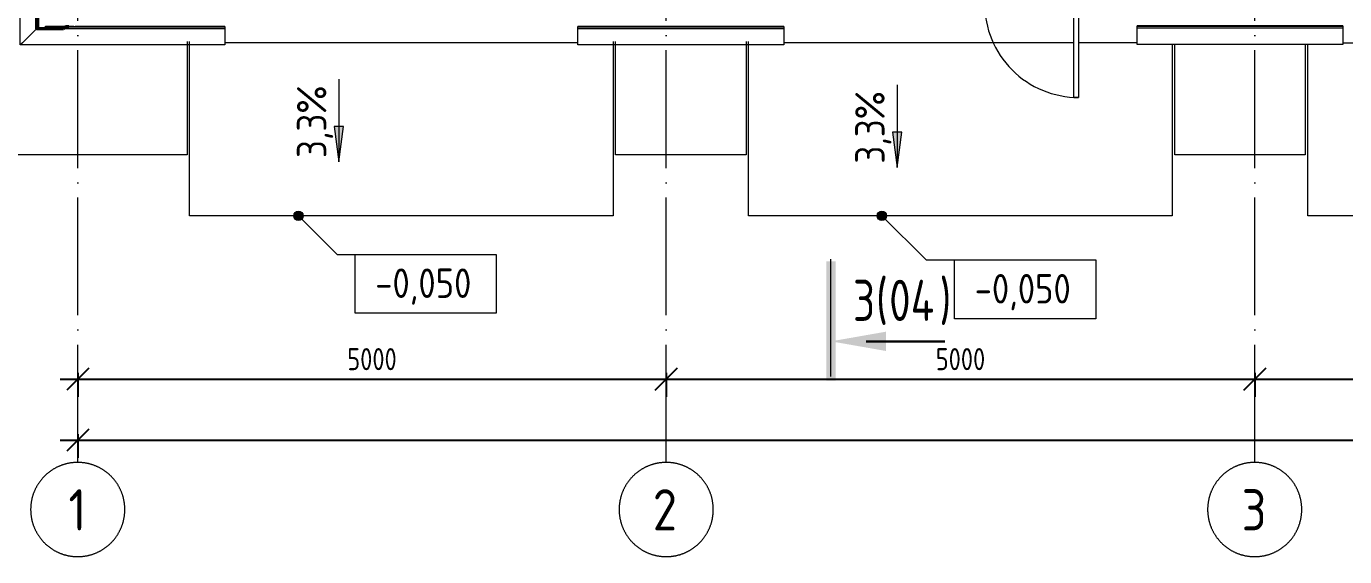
# Model space of a CAD drawing. Header units: millimetres. Extents: x 2559584 to 2748503, y -688364 to -611007.
# Drawn here: x 2680349 to 2691550, y -646354 to -641851 of the extents above; entities that cross this region are included whole.
import ezdxf

# ---------------------------------------------------------------- set-up
doc = ezdxf.new("R2010")
doc.units = ezdxf.units.MM
doc.header["$LTSCALE"] = 50
doc.linetypes.add('_ШПТ__20_т__2_5__Линия сетки', pattern=[25, 20, -2.5, 0, -2.5])
doc.linetypes.add('CENTER', pattern=[50.8, 31.75, -6.35, 6.35, -6.35])
doc.layers.get('Defpoints').update_dxf_attribs({"color": 4})
for name, color, linetype, lineweight in [('Высотные отметки', 7, 'Continuous', 9), ('Обобщенные модели', 7, 'Continuous', 18), ('ОСИ', 251, 'CENTER', 18), ('Перекрытия', 7, 'Continuous', 18), ('Размеры', 7, 'Continuous', 9), ('Разрезы', 7, 'Continuous', 9), ('Стены штриховка', 7, 'Continuous', 30), ('Типовые аннотации', 7, 'Continuous', 18), ('Уклоны в точках', 7, 'Continuous', 9)]:
    doc.layers.add(name, color=color, linetype=linetype, lineweight=lineweight)
for name, color, linetype, lineweight, true_color in [('Двери', 7, 'Continuous', 9, 0x804000), ('Каркас_Импост', 7, 'Continuous', 9, 0x804000), ('Панель', 7, 'Continuous', 9, 0x804000)]:
    doc.layers.add(name, color=color, linetype=linetype, lineweight=lineweight, true_color=true_color)
doc.layers.add('расположение плит', color=7, linetype='Continuous')
doc.styles.add('GOST Common', font='GOST_Common.ttf', dxfattribs={"width": 0.9, "height": 350})
doc.styles.add('GOST Common_1', font='GOST_Common.ttf', dxfattribs={"width": 0.9, "height": 250})
doc.styles.add('GOST Common_2', font='GOST_Common.ttf', dxfattribs={"width": 0.8, "height": 350})
doc.styles.add('ГОСТ 2.304', font='CS_Gost2304.shx')
doc.dimstyles.new('СПДС', dxfattribs={"dimscale": 100, "dimtxt": 2.5, "dimasz": 2.5, "dimexe": 2, "dimexo": 0.625, "dimgap": 1, "dimtad": 1, "dimdec": 0, "dimtxsty": 'ГОСТ 2.304', "dimblk": 'OBLIQUE', "dimblk1": 'OBLIQUE', "dimblk2": 'OBLIQUE', "dimcen": 2.5, "dimdle": 2, "dimadec": 0, "dimazin": 2, "dimtfac": 0.75, "dimtdec": 4, "dimtmove": 1, "dimatfit": 3, "dimfxl": 1, "dimtfill": 1, "dimtolj": 1, "dimarcsym": 1})

# ---------------------------------------------------------------- blocks, each defined once
blk = doc.blocks.new('190_ФЭ_Цоколь_Типовой - ФЭ-Ц1_140х80-1285203-_О__L1_0_000_')
at = {"layer": 'Обобщенные модели'}
for p, q in [((-433, 6695), (-415, 6695)), ((-433, -433), (-433, 6695)), ((-415, 6695), (-295, 6695)), ((-295, 6695), (-281, 6695)), ((-295, -65), (-295, 6695)), ((-281, 6695), (-278, 6695)), ((-281, -51), (-281, 6695)), ((-278, 6695), (-275, 6695)), ((-278, -22), (-278, 6695)), ((-275, -22), (-275, 6695)), ((-281, -281), (-281, -52)), ((-278, -278), (-278, -49)), ((-275, -275), (-275, -32)), ((-295, -295), (-415, -415)), ((-281, -281), (-294, -294)), ((-278, -278), (-281, -281)), ((-275, -275), (-278, -278)), ((-415, -415), (-433, -433))]:
    blk.add_line(p, q, dxfattribs=at)
blk = doc.blocks.new('190_ФЭ_Цоколь_Типовой - ФЭ-Ц1_140х80-1505001-_О__L1_0_000_')
at = {"layer": 'Обобщенные модели'}
for p, q in [((4250, -278), (4250, -275)), ((6000, -275), (4250, -275)), ((4250, -281), (4250, -278)), ((6000, -278), (4250, -278)), ((6000, -281), (4250, -281)), ((4250, -295), (4250, -281)), ((4250, -415), (4250, -295)), ((6000, -295), (4250, -295)), ((6000, -275), (6000, -278)), ((6000, -278), (6000, -281)), ((6000, -281), (6000, -295)), ((6000, -295), (6000, -415)), ((4250, -433), (4250, -415)), ((6000, -433), (4250, -433)), ((6000, -415), (6000, -433))]:
    blk.add_line(p, q, dxfattribs=at)
blk = doc.blocks.new('190_ФЭ_Стена_Стык угловой внешний фигурный - ФЭ-У1_230х230-1307890-_О__L1_0_000_')
at = {"layer": 'Обобщенные модели', "lineweight": 9}
h = blk.add_hatch(dxfattribs=at)
h.set_pattern_fill('FP_6', color=256, style=0, pattern_type=2)
h.set_pattern_definition([(45, (0, 0), (-106.066, 106.066), [])])
h.paths.add_polyline_path([(-231, -295), (-65, -295), (-48, -278), (-48, -277), (-65, -294), (-294, -294), (-294, -65), (-277, -48), (-278, -48), (-295, -65), (-295, -295)], flags=0)
h.paths.add_polyline_path([(-23, -276), (-22, -275), (-32, -276)], flags=0)
h.paths.add_polyline_path([(-276, -32), (-275, -32), (-276, -23)], flags=0)
at = {"layer": 'Обобщенные модели', "lineweight": 40}
for p, q in [((-278, -48), (-295, -65)), ((-295, -65), (-295, -295)), ((-294, -65), (-277, -48)), ((-294, -294), (-294, -65)), ((-275, -22), (-278, -22)), ((-278, -22), (-278, -48)), ((-277, -48), (-277, -23)), ((-277, -23), (-276, -23)), ((-276, -23), (-276, -32)), ((-276, -32), (-275, -32)), ((-275, -32), (-275, -22)), ((-295, -295), (-65, -295)), ((-65, -294), (-294, -294)), ((-48, -277), (-65, -294)), ((-65, -295), (-48, -278)), ((-23, -277), (-48, -277)), ((-48, -278), (-22, -278)), ((-22, -275), (-32, -275)), ((-32, -275), (-32, -276)), ((-32, -276), (-23, -276)), ((-23, -276), (-23, -277)), ((-22, -278), (-22, -275))]:
    blk.add_line(p, q, dxfattribs=at)
blk = doc.blocks.new('Ось сетки - Круг_Ø8 мм-6577-_О__L1_0_000_')
at = {"layer": 'ОСИ', "lineweight": 20}
for start, end in [(360, 180), (180, 360)]:
    blk.add_arc((0, 0), 4, start, end, dxfattribs=at)
blk = doc.blocks.new('_Oblique')
at = {"color": 0, "linetype": 'ByBlock', "lineweight": -2}
blk.add_line((-0.5, -0.5), (0.5, 0.5), dxfattribs=at)
blk = doc.blocks.new('*D778')
at = {"layer": 'Defpoints', "color": 0, "ltscale": 75, "transparency": 16777216}
for p in [(0, -3720), (45000, -3720), (45000, -3820)]:
    blk.add_point(p, dxfattribs=at)
at = {"layer": 'Размеры', "color": 0, "lineweight": -2, "ltscale": 75, "transparency": 16777216}
for p, q in [((0, -3767), (0, -3970)), ((45000, -3767), (45000, -3970)), ((-150, -3820), (45150, -3820))]:
    blk.add_line(p, q, dxfattribs=at)
at = {"layer": 'Размеры', "color": 0, "lineweight": -2, "ltscale": 75, "transparency": 16777216, "xscale": 187.5, "yscale": 187.5, "zscale": 187.5, "rotation": 180}
blk.add_blockref('_Oblique', (0, -3820), dxfattribs=at)
at = {"layer": 'Размеры', "color": 0, "lineweight": -2, "ltscale": 75, "transparency": 16777216, "xscale": 187.5, "yscale": 187.5, "zscale": 187.5}
blk.add_blockref('_Oblique', (45000, -3820), dxfattribs=at)
at = {"layer": 'Размеры', "color": 0, "ltscale": 75, "transparency": 16777216, "insert": (22500, -3651), "char_height": 187.5, "width": 239.08, "attachment_point": 5, "style": 'ГОСТ 2.304', "bg_fill": 3, "box_fill_scale": 1.1, "bg_fill_color": 256, "bg_fill_true_color": 13158600, "bg_fill_transparency": 0}
blk.add_mtext('\\A1;45000', dxfattribs=at)
blk = doc.blocks.new('*D779')
at = {"layer": 'Defpoints', "color": 0, "ltscale": 75, "transparency": 16777216}
for p in [(0, -3200), (5000, -3200), (5000, -3300)]:
    blk.add_point(p, dxfattribs=at)
at = {"layer": 'Размеры', "color": 0, "lineweight": -2, "ltscale": 75, "transparency": 16777216}
for p, q in [((0, -3247), (0, -3450)), ((5000, -3247), (5000, -3450)), ((-150, -3300), (5150, -3300))]:
    blk.add_line(p, q, dxfattribs=at)
at = {"layer": 'Размеры', "color": 0, "lineweight": -2, "ltscale": 75, "transparency": 16777216, "xscale": 187.5, "yscale": 187.5, "zscale": 187.5, "rotation": 180}
blk.add_blockref('_Oblique', (0, -3300), dxfattribs=at)
at = {"layer": 'Размеры', "color": 0, "lineweight": -2, "ltscale": 75, "transparency": 16777216, "xscale": 187.5, "yscale": 187.5, "zscale": 187.5}
blk.add_blockref('_Oblique', (5000, -3300), dxfattribs=at)
at = {"layer": 'Размеры', "color": 0, "ltscale": 75, "transparency": 16777216, "insert": (2500, -3131), "char_height": 187.5, "width": 186.23, "attachment_point": 5, "style": 'ГОСТ 2.304', "bg_fill": 3, "box_fill_scale": 1.1, "bg_fill_color": 256, "bg_fill_true_color": 13158600, "bg_fill_transparency": 0}
blk.add_mtext('\\A1;5000', dxfattribs=at)
blk = doc.blocks.new('*D780')
at = {"layer": 'Defpoints', "color": 0, "ltscale": 75, "transparency": 16777216}
for p in [(5000, -3200), (10000, -3200), (10000, -3300)]:
    blk.add_point(p, dxfattribs=at)
at = {"layer": 'Размеры', "color": 0, "lineweight": -2, "ltscale": 75, "transparency": 16777216}
for p, q in [((5000, -3247), (5000, -3450)), ((10000, -3247), (10000, -3450)), ((4850, -3300), (10150, -3300))]:
    blk.add_line(p, q, dxfattribs=at)
at = {"layer": 'Размеры', "color": 0, "lineweight": -2, "ltscale": 75, "transparency": 16777216, "xscale": 187.5, "yscale": 187.5, "zscale": 187.5, "rotation": 180}
blk.add_blockref('_Oblique', (5000, -3300), dxfattribs=at)
at = {"layer": 'Размеры', "color": 0, "lineweight": -2, "ltscale": 75, "transparency": 16777216, "xscale": 187.5, "yscale": 187.5, "zscale": 187.5}
blk.add_blockref('_Oblique', (10000, -3300), dxfattribs=at)
at = {"layer": 'Размеры', "color": 0, "ltscale": 75, "transparency": 16777216, "insert": (7500, -3131), "char_height": 187.5, "width": 186.23, "attachment_point": 5, "style": 'ГОСТ 2.304', "bg_fill": 3, "box_fill_scale": 1.1, "bg_fill_color": 256, "bg_fill_true_color": 13158600, "bg_fill_transparency": 0}
blk.add_mtext('\\A1;5000', dxfattribs=at)
blk = doc.blocks.new('*D781')
at = {"layer": 'Defpoints', "color": 0, "ltscale": 75, "transparency": 16777216}
for p in [(10000, -3200), (14350, -3200), (14350, -3300)]:
    blk.add_point(p, dxfattribs=at)
at = {"layer": 'Размеры', "color": 0, "lineweight": -2, "ltscale": 75, "transparency": 16777216}
for p, q in [((10000, -3247), (10000, -3450)), ((14350, -3247), (14350, -3450)), ((9850, -3300), (14500, -3300))]:
    blk.add_line(p, q, dxfattribs=at)
at = {"layer": 'Размеры', "color": 0, "lineweight": -2, "ltscale": 75, "transparency": 16777216, "xscale": 187.5, "yscale": 187.5, "zscale": 187.5, "rotation": 180}
blk.add_blockref('_Oblique', (10000, -3300), dxfattribs=at)
at = {"layer": 'Размеры', "color": 0, "lineweight": -2, "ltscale": 75, "transparency": 16777216, "xscale": 187.5, "yscale": 187.5, "zscale": 187.5}
blk.add_blockref('_Oblique', (14350, -3300), dxfattribs=at)
at = {"layer": 'Размеры', "color": 0, "ltscale": 75, "transparency": 16777216, "insert": (12175, -3131), "char_height": 187.5, "width": 192.52, "attachment_point": 5, "style": 'ГОСТ 2.304', "bg_fill": 3, "box_fill_scale": 1.1, "bg_fill_color": 256, "bg_fill_true_color": 13158600, "bg_fill_transparency": 0}
blk.add_mtext('\\A1;4350', dxfattribs=at)
blk = doc.blocks.new('Разрез - Номер вида и Номер листа спереди_3_5 мм-64073-_О__L1_0_000_')
at = {"layer": 'Разрезы'}
for points in [[(9.8, 0.4), (9.8, -0.39), (-0.33, -0.39), (-0.33, 0.4)], [(2.18, -4.67), (3, 0), (3.82, -4.67)]]:
    blk.add_hatch(color=256, dxfattribs=at).paths.add_polyline_path(points, flags=0)
at = {"layer": 'Разрезы', "lineweight": 30}
blk.add_line((3, -3), (3, -9.66), dxfattribs=at)
blk = doc.blocks.new('Высотные отметки - Рамка-5093-_О__L1_0_000_')
at = {"layer": 'Типовые аннотации', "color": 0, "lineweight": 9}
for p, q in [((-6, 0), (-6, 5)), ((-6, 5), (6, 5)), ((6, 5), (6, 0)), ((6, 0), (-6, 0))]:
    blk.add_line(p, q, dxfattribs=at)
blk = doc.blocks.new('101_Ворота подъемно-секционные с калиткой - 3000х3000 Правая наружная 2 окна-1500684-_О__L1_0_000_')
at = {"layer": 'Двери', "color": 7}
for p, q in [((-1500, -75), (-1550, -75)), ((1500, -75), (1550, -75)), ((270, -115), (270, -155)), ((270, -115), (300, -115)), ((300, -155), (270, -155)), ((300, -115), (900, -115)), ((900, -155), (300, -155)), ((900, -115), (930, -115)), ((930, -155), (900, -155)), ((930, -155), (930, -115))]:
    blk.add_line(p, q, dxfattribs=at)
at = {"layer": 'Каркас_Импост', "color": 7}
for p, q in [((-1550, -75), (-1550, -155)), ((-1545, -152.3), (-1545, -88)), ((-1545, -92), (-1545, -158)), ((-1541, -157), (-1541, -93)), ((-1500, -85), (-1538, -85)), ((-1537, -80), (-1502.7, -80)), ((-1537, -89), (-1500, -89)), ((-1500, -77.3), (-1500, -75)), ((-1500, -89), (-1500, -85)), ((1500, -77.3), (1500, -75)), ((1500, -89), (1500, -85)), ((1500, -85), (1538, -85)), ((1537, -89), (1500, -89)), ((1537, -80), (1502.7, -80)), ((1541, -157), (1541, -93)), ((1545, -152.3), (1545, -88)), ((1545, -92), (1545, -158)), ((1550, -75), (1550, -155)), ((-1550, -155), (-1547.7, -155)), ((-1538, -165), (-1500, -165)), ((-1500, -161), (-1537, -161)), ((-1500, -165), (-1500, -161)), ((1500, -161), (1537, -161)), ((1500, -165), (1500, -161)), ((1538, -165), (1500, -165)), ((1550, -155), (1547.7, -155))]:
    blk.add_line(p, q, dxfattribs=at)
for centre, radius, start, end in [((-1537, -88), 8, 90, 180), ((-1537, -88), 8, 90, 180), ((-1538, -92), 7, 90, 180), ((-1537, -93), 4, 90, 180), ((-1502.7, -77.3), 2.7, 270, 0), ((-1502.7, -77.3), 2.7, 270, 360), ((1502.7, -77.3), 2.7, 180, 270), ((1502.7, -77.3), 2.7, 180, 270), ((1537, -88), 8, 360, 90), ((1537, -88), 8, 360, 90), ((1537, -93), 4, 360, 90), ((1538, -92), 7, 0, 90), ((-1547.7, -152.3), 2.7, 270, 0), ((-1547.7, -152.3), 2.7, 270, 360), ((-1538, -158), 7, 180, 270), ((-1537, -157), 4, 180, 270), ((1537, -157), 4, 270, 360), ((1538, -158), 7, 270, 0), ((1547.7, -152.3), 2.7, 180, 270), ((1547.7, -152.3), 2.7, 180, 270)]:
    blk.add_arc(centre, radius, start, end, dxfattribs=at)
at = {"layer": 'Панель', "color": 7}
for p, q in [((-1000, 685), (-960, 685)), ((-1000, -115), (-1000, 685)), ((-960, 685), (-960, -115)), ((-1000, -95), (-1000, -155)), ((-200, -95), (-200, -155)), ((-960, -115), (-1000, -115))]:
    blk.add_line(p, q, dxfattribs=at)
blk.add_arc((-1000, -115), 800, 360, 90, dxfattribs=at)
blk = doc.blocks.new('План')
at = {"layer": 'Высотные отметки', "lineweight": 20}
h = blk.add_hatch(color=8, dxfattribs=at)
edge = h.paths.add_edge_path(flags=0)
edge.add_arc((1875, -1913), 40, 0, 360)
h = blk.add_hatch(color=8, dxfattribs=at)
edge = h.paths.add_edge_path(flags=0)
edge.add_arc((6832.6, -1913), 40, 0, 360)
at = {"layer": 'Стены штриховка', "lineweight": 9}
h = blk.add_hatch(dxfattribs=at)
h.set_pattern_fill('FP_4', color=8, style=0, pattern_type=2)
h.set_pattern_definition([(45, (-5e-10, -30.07), (-106.066, 106.066), [])])
h.paths.add_polyline_path([(14990, -305.1), (14990, -303.1), (13750, -303.1), (13750, -305.1), (14242.6, -305.1)], flags=0)
h.paths.add_polyline_path([(10520.7, -305.1), (10750, -305.1), (10750, -303.1), (10010, -303.1), (10010, -305.1), (10107.2, -305.1)], flags=0)
at = {"layer": 'Уклоны в точках', "lineweight": 20}
for points in [[(2219, -1454), (2258.5, -1154), (2179.5, -1154)], [(6962.4, -1502.1), (7001.9, -1202.1), (6922.9, -1202.1)]]:
    blk.add_hatch(color=8, dxfattribs=at).paths.add_polyline_path(points, flags=0)
at = {"layer": 'Высотные отметки', "color": 8}
for p, q in [((1875, -1913), (2203.5, -2241.5)), ((6832.6, -1913), (7208.3, -2288.7)), ((2203.5, -2241.5), (2956.4, -2241.5)), ((7208.3, -2288.7), (8049.4, -2288.7))]:
    blk.add_line(p, q, dxfattribs=at)
at = {"layer": 'Высотные отметки', "color": 8, "lineweight": 20}
for centre in [(1875, -1913), (6832.6, -1913)]:
    blk.add_circle(centre, 40, dxfattribs=at)
at = {"layer": 'Обобщенные модели', "color": 8}
for p, q in [((-294, -324), (-280.6, -310.6)), ((-280.6, -310.6), (-277.7, -307.7)), ((-52, -310.6), (-280.6, -310.6)), ((-277.7, -307.7), (-275.1, -305.1)), ((-49.1, -307.7), (-277.7, -307.7)), ((-32, -305.1), (-275.1, -305.1)), ((1250, -324.9), (-120, -325)), ((1250, -310.6), (-52, -310.6)), ((1250, -307.7), (-49.1, -307.7)), ((1250, -305.1), (-22.1, -305.1)), ((1250, -305.1), (1250, -307.7)), ((1250, -307.7), (1250, -310.6)), ((1250, -310.6), (1250, -324.9)), ((1250, -324.9), (1250, -445)), ((1250, -445), (1250, -463.1)), ((1250, -463.1), (-488.1, -463.1))]:
    blk.add_line(p, q, dxfattribs=at)
at = {"layer": 'ОСИ', "color": 8, "linetype": '_ШПТ__20_т__2_5__Линия сетки'}
for p, q in [((0, -4008), (0, 13323)), ((5000, -4008), (5000, 13323)), ((10000, -4008), (10000, 13323))]:
    blk.add_line(p, q, dxfattribs=at)
at = {"layer": 'Перекрытия', "color": 8}
for p, q in [((930, -433.1), (930, -1395)), ((950, -1913), (950, -433.1)), ((1250, -443), (4250, -443)), ((4550, -433.1), (4550, -1913)), ((4570, -1395), (4570, -433.1)), ((5680, -433.1), (5680, -1395)), ((5700, -1913), (5700, -433.1)), ((6000, -443), (8460, -443)), ((8500, -443), (9000, -443)), ((10750, -445), (13750, -445)), ((9300, -458.1), (9300, -1913)), ((9320, -1395), (9320, -458.1)), ((10430, -458.1), (10430, -1395)), ((10450, -1913), (10450, -458.1)), ((930, -1395), (-1395, -1395)), ((5680, -1395), (4570, -1395)), ((10430, -1395), (9320, -1395)), ((4550, -1913), (950, -1913)), ((9300, -1913), (5700, -1913)), ((14050, -1913), (10450, -1913))]:
    blk.add_line(p, q, dxfattribs=at)
at = {"layer": 'Уклоны в точках', "color": 8}
for p, q in [((2219, -754), (2219, -1454)), ((6962.4, -802.1), (6962.4, -1502.1))]:
    blk.add_line(p, q, dxfattribs=at)
at = {"layer": 'Уклоны в точках', "color": 8, "lineweight": 20}
for p, q in [((2258.5, -1154), (2179.5, -1154)), ((2179.5, -1154), (2219, -1454)), ((2219, -1454), (2258.5, -1154)), ((7001.9, -1202.1), (6922.9, -1202.1)), ((6922.9, -1202.1), (6962.4, -1502.1)), ((6962.4, -1502.1), (7001.9, -1202.1))]:
    blk.add_line(p, q, dxfattribs=at)
at = {"layer": 'Высотные отметки', "color": 8, "lineweight": 20, "xscale": 99.99999999999993, "yscale": 99.99999999999993, "zscale": 99.99999999999993, "rotation": 180}
for p in [(2956.4, -2241.5), (8049.4, -2288.7)]:
    blk.add_blockref('Высотные отметки - Рамка-5093-_О__L1_0_000_', p, dxfattribs=at)
at = {"layer": 'Двери', "color": 8, "rotation": 180}
blk.add_blockref('101_Ворота подъемно-секционные с калиткой - 3000х3000 Правая наружная 2 окна-1500684-_О__L1_0_000_', (7504.3, -223.9), dxfattribs=at)
at = {"layer": 'Обобщенные модели', "color": 8}
for name, p in [('190_ФЭ_Цоколь_Типовой - ФЭ-Ц1_140х80-1285203-_О__L1_0_000_', (-55, -30)), ('190_ФЭ_Стена_Стык угловой внешний фигурный - ФЭ-У1_230х230-1307890-_О__L1_0_000_', (-55, -30)), ('190_ФЭ_Цоколь_Типовой - ФЭ-Ц1_140х80-1505001-_О__L1_0_000_', (0, -30)), ('190_ФЭ_Цоколь_Типовой - ФЭ-Ц1_140х80-1505001-_О__L1_0_000_', (4750, -24.9))]:
    blk.add_blockref(name, p, dxfattribs=at)
at = {"layer": 'ОСИ', "color": 8, "lineweight": 20, "xscale": 99.99999999999993, "yscale": 99.99999999999993, "zscale": 99.99999999999993}
for p in [(0, -4408), (5000, -4408), (10000, -4408)]:
    blk.add_blockref('Ось сетки - Круг_Ø8 мм-6577-_О__L1_0_000_', p, dxfattribs=at)
at = {"layer": 'Высотные отметки', "color": 8, "char_height": 250, "width": 1028.823, "attachment_point": 1, "line_spacing_factor": 1.022761, "style": 'GOST Common_1'}
for insert in [(2527.7, -2361), (7620.8, -2408.2)]:
    blk.add_mtext('-0,050', dxfattribs=dict(at, insert=insert))
at = {"layer": 'ОСИ', "color": 8, "char_height": 350, "attachment_point": 1, "style": 'GOST Common'}
for s, insert, width in [('\\fGOST Common|b0|i0|c204|p34|;\\W.9;1', (-78.2, -4235.4), 187.595), ('\\fGOST Common|b0|i0|c204|p34|;\\W.9;2', (4886.2, -4235.4), 274.177), ('\\fGOST Common|b0|i0|c204|p34|;\\W.9;3', (9888.9, -4235.4), 266.962)]:
    blk.add_mtext(s, dxfattribs=dict(at, insert=insert, width=width))
at = {"layer": 'Разрезы', "color": 8, "char_height": 350, "attachment_point": 1, "style": 'GOST Common_2'}
for s, insert, width in [('\\fGOST Common|b0|i0|c204|p34|;\\W.8;3', (6587, -2456.9), 237.299), ('\\fGOST Common|b0|i0|c204|p34|;\\W.8;(', (6782.8, -2456.9), 134.683), ('04', (6893.9, -2456.9), 519.493), ('\\fGOST Common|b0|i0|c204|p34|;\\W.8;)', (7322.6, -2456.9), 134.683)]:
    blk.add_mtext(s, dxfattribs=dict(at, insert=insert, width=width))
at = {"layer": 'Уклоны в точках', "color": 8, "char_height": 250, "width": 763.32, "attachment_point": 1, "rotation": 90, "line_spacing_factor": 1.022761, "style": 'GOST Common_1'}
for insert in [(1862.3, -1422.1), (6605.7, -1470.2)]:
    blk.add_mtext('3,3%', dxfattribs=dict(at, insert=insert))
at = {"layer": 'Размеры', "color": 8, "ltscale": 75}
for base, p1, p2, picture, middle in [((5000, -3299.9), (0, -3199.9), (5000, -3199.9), '*D779', (2500, -3131.2)), ((45000, -3820), (0, -3720), (45000, -3720), '*D778', (22500, -3651.3))]:
    dim = blk.add_linear_dim(base=base, p1=p1, p2=p2, dimstyle='СПДС', override={"dimscale": 75}, dxfattribs=at)
    dim.commit()
    dim.dimension.update_dxf_attribs({"geometry": picture, "text_midpoint": middle})
dim = blk.add_linear_dim(base=(10000, -3299.9), p1=(5000, -3199.9), p2=(10000, -3199.9), dimstyle='СПДС', override={"dimscale": 75}, dxfattribs=at)
dim.commit()
dim.dimension.update_dxf_attribs({"geometry": '*D780', "text_midpoint": (7500, -3131.2)})
at = {"layer": 'Разрезы', "color": 8}
blk.add_line((6400, -3279.7), (6400, -2281.9), dxfattribs=at)
at = {"layer": 'Разрезы', "color": 8, "lineweight": 50, "xscale": 99.99999999999993, "yscale": 99.99999999999993, "zscale": 99.99999999999993, "rotation": 90}
blk.add_blockref('Разрез - Номер вида и Номер листа спереди_3_5 мм-64073-_О__L1_0_000_', (6400, -3279.7), dxfattribs=at)
at = {"layer": 'Размеры', "color": 8, "ltscale": 75}
dim = blk.add_linear_dim(base=(14350, -3299.9), p1=(10000, -3199.9), p2=(14350, -3199.9), dimstyle='СПДС', override={"dimscale": 75}, dxfattribs=at)
dim.commit()
dim.dimension.update_dxf_attribs({"geometry": '*D781', "text_midpoint": (12175, -3131.2)})

msp = doc.modelspace()

# ---------------------------------------------------------------- block references
at = {"layer": 'расположение плит', "color": 8}
msp.add_blockref('План', (2680785.5, -641545.9), dxfattribs=at)

doc.saveas('drawing.dxf')
